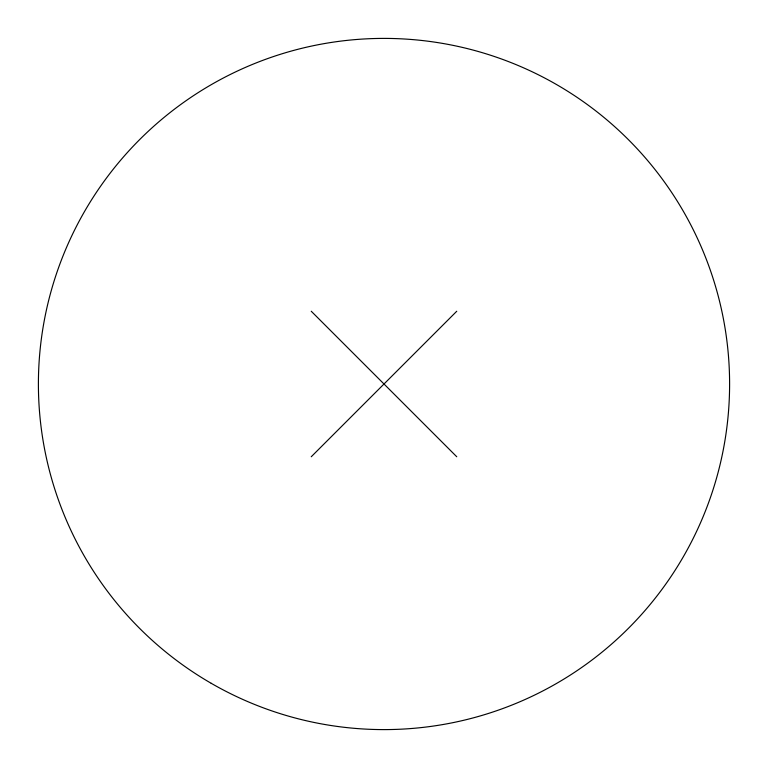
<?xml version="1.0" encoding="UTF-8"?>
<svg xmlns="http://www.w3.org/2000/svg" width="768" height="768" viewBox="0 0 768 768"><rect width="100%" height="100%" fill="white"/><g stroke="black" fill="none" stroke-linecap="round" stroke-linejoin="round"><path stroke-width="1.15" d="M311.242 456.758L456.758 311.242M311.242 311.242L456.758 456.758M211.2 683.299A345.6 345.6 0 0 0 729.6 384A345.6 345.6 0 0 0 211.2 84.701A345.6 345.6 0 0 0 211.2 683.299"/></g></svg>
